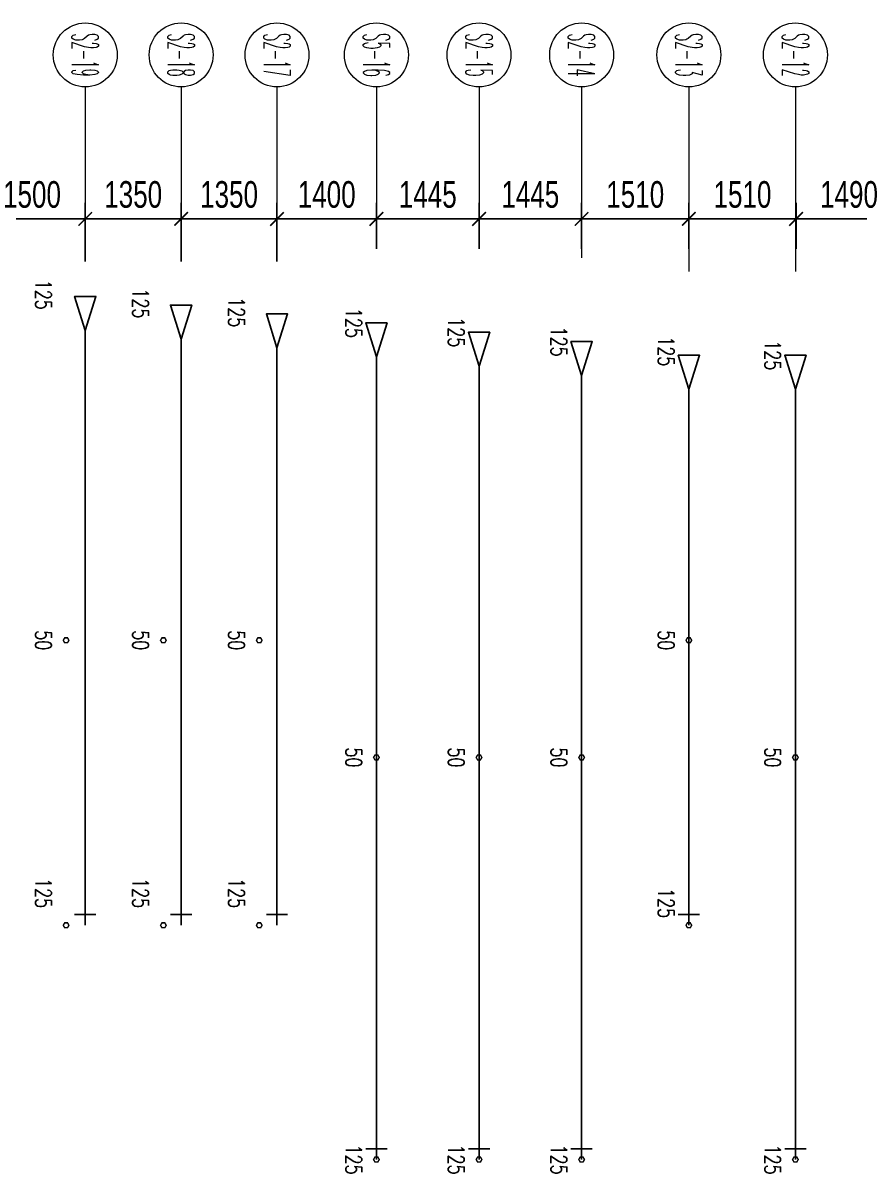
# Model space of a CAD drawing. Header units: millimetres. Extents: x 131629 to 589785, y -24154 to 45581.
# Drawn here: x 545023 to 556810, y 27610 to 43812 of the extents above; entities that cross this region are included whole.
import ezdxf
from ezdxf.enums import TextEntityAlignment as Align

# ---------------------------------------------------------------- set-up
doc = ezdxf.new("R2010")
doc.units = ezdxf.units.MM
doc.layers.get('0').update_dxf_attribs({"lineweight": 20})
doc.layers.get('Defpoints').update_dxf_attribs({"color": 151, "lineweight": 9})
doc.layers.add('ARES_TAG', color=3, linetype='Continuous')
doc.layers.add('NDC_S_TENDON', color=10, linetype='Continuous')
doc.layers.add('Current_plane_Column', color=7, linetype='Continuous', true_color=0x4b00ff)
for name, color, linetype, lineweight in [('NDC_S-ANNO', 7, 'Continuous', 20), ('NDC_S-TENDON', 6, 'Continuous', 35), ('NDC_S_DIM', 1, 'Continuous', 15), ('NDC_S_SYMBOL', 1, 'Continuous', 15)]:
    doc.layers.add(name, color=color, linetype=linetype, lineweight=lineweight)
doc.styles.add('ARES_ROMANS_0.36', font='romans.shx', dxfattribs={"width": 0.36, "bigfont": 'vns.shx'})
doc.styles.add('ARIAL', font='arial.ttf', dxfattribs={"width": 0.7})
doc.styles.add('NDC_ANNO', font='', dxfattribs={"width": 0.8})
doc.styles.get('NDC_ANNO').set_extended_font_data('Dotum')
doc.dimstyles.new('NDC_dim_150', dxfattribs={"dimscale": 150, "dimtxt": 2.5, "dimasz": 1.5, "dimexe": 1.5, "dimexo": 2.5, "dimgap": 1, "dimtad": 1, "dimdec": 0, "dimzin": 0, "dimdsep": 46, "dimtxsty": 'ARIAL', "dimblk": 'DIMMARK', "dimcen": 0.09, "dimdle": 1.2, "dimclrd": 1, "dimclre": 1, "dimclrt": 3, "dimadec": 0, "dimazin": 0, "dimtfac": 1, "dimtdec": 0, "dimtix": 1, "dimtofl": 0, "dimtmove": 0, "dimatfit": 3, "dimfxl": 4, "dimfxlon": 1, "dimtolj": 1, "dimtzin": 0, "dimarcsym": 0})

# ---------------------------------------------------------------- blocks, each defined once
blk = doc.blocks.new('*U1079')
at = {"layer": 'NDC_S_SYMBOL', "color": 3}
blk.add_line((-8425, 0), (-6016, 0), dxfattribs=at)
blk.add_circle((-8875, 0), 450, dxfattribs=at)
at = {"layer": 'NDC_S_TENDON'}
for p, q in [((-3837, 0), (-3144, 0)), ((-3144, 0), (2787, 0)), ((2787, 0), (5686, 0)), ((5686, 0), (6686, 0)), ((6536, -150), (6536, 150))]:
    blk.add_line(p, q, dxfattribs=at)
blk.add_lwpolyline([(-4357, 0), (-4837, 150), (-4837, -150), (-4357, 0), (-3837, 0)], dxfattribs=at)
at = {"layer": 'ARES_TAG', "style": 'ARES_ROMANS_0.36', "width": 0.36}
blk.add_attdef('S3', text='', height=375, dxfattribs=at).set_placement((-8875, 0), align=Align.MIDDLE_CENTER)
blk = doc.blocks.new('*U1080')
at = {"layer": 'NDC_S_SYMBOL', "color": 3}
blk.add_line((-8425, 0), (-5823, 0), dxfattribs=at)
blk.add_circle((-8875, 0), 450, dxfattribs=at)
at = {"layer": 'NDC_S_TENDON'}
for p, q in [((-3644, 0), (-3144, 0)), ((-3144, 0), (2787, 0)), ((2787, 0), (2386, 0)), ((2386, 0), (3386, 0)), ((3236, -150), (3236, 150))]:
    blk.add_line(p, q, dxfattribs=at)
blk.add_lwpolyline([(-4164, 0), (-4644, 150), (-4644, -150), (-4164, 0), (-3644, 0)], dxfattribs=at)
at = {"layer": 'ARES_TAG', "style": 'ARES_ROMANS_0.36', "width": 0.36}
blk.add_attdef('S3', text='', height=375, dxfattribs=at).set_placement((-8875, 0), align=Align.MIDDLE_CENTER)
blk = doc.blocks.new('*U1081')
at = {"layer": 'NDC_S_SYMBOL', "color": 3}
blk.add_line((-8425, 0), (-5823, 0), dxfattribs=at)
blk.add_circle((-8875, 0), 450, dxfattribs=at)
at = {"layer": 'NDC_S_TENDON'}
for p, q in [((-3644, 0), (-3144, 0)), ((-3144, 0), (2787, 0)), ((2787, 0), (5686, 0)), ((5686, 0), (6686, 0)), ((6536, -150), (6536, 150))]:
    blk.add_line(p, q, dxfattribs=at)
blk.add_lwpolyline([(-4164, 0), (-4644, 150), (-4644, -150), (-4164, 0), (-3644, 0)], dxfattribs=at)
at = {"layer": 'ARES_TAG', "style": 'ARES_ROMANS_0.36', "width": 0.36}
blk.add_attdef('S3', text='', height=375, dxfattribs=at).set_placement((-8875, 0), align=Align.MIDDLE_CENTER)
blk = doc.blocks.new('*U1074')
at = {"layer": 'NDC_S_SYMBOL', "color": 3}
blk.add_line((-8425, 0), (-6653, 0), dxfattribs=at)
blk.add_circle((-8875, 0), 450, dxfattribs=at)
at = {"layer": 'NDC_S_TENDON'}
for p, q in [((-4473, 0), (-3144, 0)), ((-3144, 0), (2787, 0)), ((2787, 0), (2386, 0)), ((2386, 0), (3386, 0)), ((3236, -150), (3236, 150))]:
    blk.add_line(p, q, dxfattribs=at)
blk.add_lwpolyline([(-4993, 0), (-5473, 150), (-5473, -150), (-4993, 0), (-4473, 0)], dxfattribs=at)
at = {"layer": 'ARES_TAG', "style": 'ARES_ROMANS_0.36', "width": 0.36}
blk.add_attdef('S3', text='', height=375, dxfattribs=at).set_placement((-8875, 0), align=Align.MIDDLE_CENTER)
blk = doc.blocks.new('*U1075')
at = {"layer": 'NDC_S_SYMBOL', "color": 3}
blk.add_line((-8425, 0), (-6530, 0), dxfattribs=at)
blk.add_circle((-8875, 0), 450, dxfattribs=at)
at = {"layer": 'NDC_S_TENDON'}
for p, q in [((-4350, 0), (-3144, 0)), ((-3144, 0), (2787, 0)), ((2787, 0), (2386, 0)), ((2386, 0), (3386, 0)), ((3236, -150), (3236, 150))]:
    blk.add_line(p, q, dxfattribs=at)
blk.add_lwpolyline([(-4870, 0), (-5350, 150), (-5350, -150), (-4870, 0), (-4350, 0)], dxfattribs=at)
at = {"layer": 'ARES_TAG', "style": 'ARES_ROMANS_0.36', "width": 0.36}
blk.add_attdef('S3', text='', height=375, dxfattribs=at).set_placement((-8875, 0), align=Align.MIDDLE_CENTER)
blk = doc.blocks.new('*U1076')
at = {"layer": 'NDC_S_SYMBOL', "color": 3}
blk.add_line((-8425, 0), (-6407, 0), dxfattribs=at)
blk.add_circle((-8875, 0), 450, dxfattribs=at)
at = {"layer": 'NDC_S_TENDON'}
for p, q in [((-4227, 0), (-3144, 0)), ((-3144, 0), (2787, 0)), ((2787, 0), (2386, 0)), ((2386, 0), (3386, 0)), ((3236, -150), (3236, 150))]:
    blk.add_line(p, q, dxfattribs=at)
blk.add_lwpolyline([(-4747, 0), (-5227, 150), (-5227, -150), (-4747, 0), (-4227, 0)], dxfattribs=at)
at = {"layer": 'ARES_TAG', "style": 'ARES_ROMANS_0.36', "width": 0.36}
blk.add_attdef('S3', text='', height=375, dxfattribs=at).set_placement((-8875, 0), align=Align.MIDDLE_CENTER)
blk = doc.blocks.new('*U1077')
at = {"layer": 'NDC_S_SYMBOL', "color": 3}
blk.add_line((-8425, 0), (-6280, 0), dxfattribs=at)
blk.add_circle((-8875, 0), 450, dxfattribs=at)
at = {"layer": 'NDC_S_TENDON'}
for p, q in [((-4100, 0), (-3144, 0)), ((-3144, 0), (2787, 0)), ((2787, 0), (5686, 0)), ((5686, 0), (6686, 0)), ((6536, -150), (6536, 150))]:
    blk.add_line(p, q, dxfattribs=at)
blk.add_lwpolyline([(-4620, 0), (-5100, 150), (-5100, -150), (-4620, 0), (-4100, 0)], dxfattribs=at)
at = {"layer": 'ARES_TAG', "style": 'ARES_ROMANS_0.36', "width": 0.36}
blk.add_attdef('S3', text='', height=375, dxfattribs=at).set_placement((-8875, 0), align=Align.MIDDLE_CENTER)
blk = doc.blocks.new('*U1078')
at = {"layer": 'NDC_S_SYMBOL', "color": 3}
blk.add_line((-8425, 0), (-6148, 0), dxfattribs=at)
blk.add_circle((-8875, 0), 450, dxfattribs=at)
at = {"layer": 'NDC_S_TENDON'}
for p, q in [((-3968, 0), (-3144, 0)), ((-3144, 0), (2787, 0)), ((2787, 0), (5686, 0)), ((5686, 0), (6686, 0)), ((6536, -150), (6536, 150))]:
    blk.add_line(p, q, dxfattribs=at)
blk.add_lwpolyline([(-4488, 0), (-4968, 150), (-4968, -150), (-4488, 0), (-3968, 0)], dxfattribs=at)
at = {"layer": 'ARES_TAG', "style": 'ARES_ROMANS_0.36', "width": 0.36}
blk.add_attdef('S3', text='', height=375, dxfattribs=at).set_placement((-8875, 0), align=Align.MIDDLE_CENTER)
blk = doc.blocks.new('TDY')
at = {"layer": 'NDC_S-TENDON', "linetype": 'Continuous'}
for points, elevation in [([(36920, 25615, 20, 20, 0), (36900, 25650, 20, 20, 0), (36860, 25650, 20, 20, 0), (36840, 25615, 20, 20, 0), (36860, 25580, 20, 20, 0), (36900, 25580, 20, 20, 0)], 2800), ([(36920, 25615, 20, 20, 0), (36900, 25650, 20, 20, 0), (36860, 25650, 20, 20, 0), (36840, 25615, 20, 20, 0), (36860, 25580, 20, 20, 0), (36900, 25580, 20, 20, 0)], 2800), ([(38290, 25615, 20, 20, 0), (38270, 25650, 20, 20, 0), (38230, 25650, 20, 20, 0), (38210, 25615, 20, 20, 0), (38230, 25580, 20, 20, 0), (38270, 25580, 20, 20, 0)], 2800), ([(38290, 25615, 20, 20, 0), (38270, 25650, 20, 20, 0), (38230, 25650, 20, 20, 0), (38210, 25615, 20, 20, 0), (38230, 25580, 20, 20, 0), (38270, 25580, 20, 20, 0)], 2800), ([(39640, 25615, 20, 20, 0), (39620, 25650, 20, 20, 0), (39580, 25650, 20, 20, 0), (39560, 25615, 20, 20, 0), (39580, 25580, 20, 20, 0), (39620, 25580, 20, 20, 0)], 2800), ([(39640, 25615, 20, 20, 0), (39620, 25650, 20, 20, 0), (39580, 25650, 20, 20, 0), (39560, 25615, 20, 20, 0), (39580, 25580, 20, 20, 0), (39620, 25580, 20, 20, 0)], 2800), ([(45690, 25615, 20, 20, 0), (45670, 25650, 20, 20, 0), (45630, 25650, 20, 20, 0), (45610, 25615, 20, 20, 0), (45630, 25580, 20, 20, 0), (45670, 25580, 20, 20, 0)], 2800), ([(45690, 25615, 20, 20, 0), (45670, 25650, 20, 20, 0), (45630, 25650, 20, 20, 0), (45610, 25615, 20, 20, 0), (45630, 25580, 20, 20, 0), (45670, 25580, 20, 20, 0)], 2800), ([(41290, 23965, 20, 20, 0), (41270, 24000, 20, 20, 0), (41230, 24000, 20, 20, 0), (41210, 23965, 20, 20, 0), (41230, 23930, 20, 20, 0), (41270, 23930, 20, 20, 0)], 2800), ([(41290, 23965, 20, 20, 0), (41270, 24000, 20, 20, 0), (41230, 24000, 20, 20, 0), (41210, 23965, 20, 20, 0), (41230, 23930, 20, 20, 0), (41270, 23930, 20, 20, 0)], 2800), ([(42735, 23965, 20, 20, 0), (42715, 24000, 20, 20, 0), (42675, 24000, 20, 20, 0), (42655, 23965, 20, 20, 0), (42675, 23930, 20, 20, 0), (42715, 23930, 20, 20, 0)], 2800), ([(42735, 23965, 20, 20, 0), (42715, 24000, 20, 20, 0), (42675, 24000, 20, 20, 0), (42655, 23965, 20, 20, 0), (42675, 23930, 20, 20, 0), (42715, 23930, 20, 20, 0)], 2800), ([(44180, 23965, 20, 20, 0), (44160, 24000, 20, 20, 0), (44120, 24000, 20, 20, 0), (44100, 23965, 20, 20, 0), (44120, 23930, 20, 20, 0), (44160, 23930, 20, 20, 0)], 2800), ([(44180, 23965, 20, 20, 0), (44160, 24000, 20, 20, 0), (44120, 24000, 20, 20, 0), (44100, 23965, 20, 20, 0), (44120, 23930, 20, 20, 0), (44160, 23930, 20, 20, 0)], 2800), ([(47190, 23965, 20, 20, 0), (47170, 24000, 20, 20, 0), (47130, 24000, 20, 20, 0), (47110, 23965, 20, 20, 0), (47130, 23930, 20, 20, 0), (47170, 23930, 20, 20, 0)], 2800), ([(47190, 23965, 20, 20, 0), (47170, 24000, 20, 20, 0), (47130, 24000, 20, 20, 0), (47110, 23965, 20, 20, 0), (47130, 23930, 20, 20, 0), (47170, 23930, 20, 20, 0)], 2800), ([(36920, 21600, 20, 20, 0), (36900, 21635, 20, 20, 0), (36860, 21635, 20, 20, 0), (36840, 21600, 20, 20, 0), (36860, 21565, 20, 20, 0), (36900, 21565, 20, 20, 0)], 2875), ([(36920, 21600, 20, 20, 0), (36900, 21635, 20, 20, 0), (36860, 21635, 20, 20, 0), (36840, 21600, 20, 20, 0), (36860, 21565, 20, 20, 0), (36900, 21565, 20, 20, 0)], 2875), ([(38290, 21600, 20, 20, 0), (38270, 21635, 20, 20, 0), (38230, 21635, 20, 20, 0), (38210, 21600, 20, 20, 0), (38230, 21565, 20, 20, 0), (38270, 21565, 20, 20, 0)], 2875), ([(38290, 21600, 20, 20, 0), (38270, 21635, 20, 20, 0), (38230, 21635, 20, 20, 0), (38210, 21600, 20, 20, 0), (38230, 21565, 20, 20, 0), (38270, 21565, 20, 20, 0)], 2875), ([(39640, 21600, 20, 20, 0), (39620, 21635, 20, 20, 0), (39580, 21635, 20, 20, 0), (39560, 21600, 20, 20, 0), (39580, 21565, 20, 20, 0), (39620, 21565, 20, 20, 0)], 2875), ([(39640, 21600, 20, 20, 0), (39620, 21635, 20, 20, 0), (39580, 21635, 20, 20, 0), (39560, 21600, 20, 20, 0), (39580, 21565, 20, 20, 0), (39620, 21565, 20, 20, 0)], 2875), ([(45690, 21600, 20, 20, 0), (45670, 21635, 20, 20, 0), (45630, 21635, 20, 20, 0), (45610, 21600, 20, 20, 0), (45630, 21565, 20, 20, 0), (45670, 21565, 20, 20, 0)], 2875), ([(45690, 21600, 20, 20, 0), (45670, 21635, 20, 20, 0), (45630, 21635, 20, 20, 0), (45610, 21600, 20, 20, 0), (45630, 21565, 20, 20, 0), (45670, 21565, 20, 20, 0)], 2875), ([(41290, 18300, 20, 20, 0), (41270, 18335, 20, 20, 0), (41230, 18335, 20, 20, 0), (41210, 18300, 20, 20, 0), (41230, 18265, 20, 20, 0), (41270, 18265, 20, 20, 0)], 2875), ([(41290, 18300, 20, 20, 0), (41270, 18335, 20, 20, 0), (41230, 18335, 20, 20, 0), (41210, 18300, 20, 20, 0), (41230, 18265, 20, 20, 0), (41270, 18265, 20, 20, 0)], 2875), ([(42735, 18300, 20, 20, 0), (42715, 18335, 20, 20, 0), (42675, 18335, 20, 20, 0), (42655, 18300, 20, 20, 0), (42675, 18265, 20, 20, 0), (42715, 18265, 20, 20, 0)], 2875), ([(42735, 18300, 20, 20, 0), (42715, 18335, 20, 20, 0), (42675, 18335, 20, 20, 0), (42655, 18300, 20, 20, 0), (42675, 18265, 20, 20, 0), (42715, 18265, 20, 20, 0)], 2875), ([(44180, 18300, 20, 20, 0), (44160, 18335, 20, 20, 0), (44120, 18335, 20, 20, 0), (44100, 18300, 20, 20, 0), (44120, 18265, 20, 20, 0), (44160, 18265, 20, 20, 0)], 2875), ([(44180, 18300, 20, 20, 0), (44160, 18335, 20, 20, 0), (44120, 18335, 20, 20, 0), (44100, 18300, 20, 20, 0), (44120, 18265, 20, 20, 0), (44160, 18265, 20, 20, 0)], 2875), ([(47190, 18300, 20, 20, 0), (47170, 18335, 20, 20, 0), (47130, 18335, 20, 20, 0), (47110, 18300, 20, 20, 0), (47130, 18265, 20, 20, 0), (47170, 18265, 20, 20, 0)], 2875), ([(47190, 18300, 20, 20, 0), (47170, 18335, 20, 20, 0), (47130, 18335, 20, 20, 0), (47110, 18300, 20, 20, 0), (47130, 18265, 20, 20, 0), (47170, 18265, 20, 20, 0)], 2875)]:
    blk.add_lwpolyline(points, format="xyseb", close=True, dxfattribs=dict(at, elevation=elevation))
ref = blk.add_blockref('*U1074', (37150, 24987, 52), dxfattribs=dict(rotation=270))
ref.add_attrib('S3', 'S2-19', dxfattribs={"layer": 'ARES_TAG', "height": 375, "rotation": 270, "style": 'ARES_ROMANS_0.36', "width": 0.36}).set_placement((37150, 33862, 52), align=Align.MIDDLE_CENTER)
ref = blk.add_blockref('*U1075', (38500, 24987, 52), dxfattribs=dict(rotation=270))
ref.add_attrib('S3', 'S2-18', dxfattribs={"layer": 'ARES_TAG', "height": 375, "rotation": 270, "style": 'ARES_ROMANS_0.36', "width": 0.36}).set_placement((38500, 33862, 52), align=Align.MIDDLE_CENTER)
ref = blk.add_blockref('*U1076', (39850, 24987, 54), dxfattribs=dict(rotation=270))
ref.add_attrib('S3', 'S2-17', dxfattribs={"layer": 'ARES_TAG', "height": 375, "rotation": 270, "style": 'ARES_ROMANS_0.36', "width": 0.36}).set_placement((39850, 33862, 54), align=Align.MIDDLE_CENTER)
ref = blk.add_blockref('*U1077', (41250, 24987, 2875), dxfattribs=dict(rotation=270))
ref.add_attrib('S3', 'S5-16', dxfattribs={"layer": 'ARES_TAG', "height": 375, "rotation": 270, "style": 'ARES_ROMANS_0.36', "width": 0.36}).set_placement((41250, 33862, 2875), align=Align.MIDDLE_CENTER)
ref = blk.add_blockref('*U1078', (42695, 24987, 2875), dxfattribs=dict(rotation=270))
ref.add_attrib('S3', 'S2-15', dxfattribs={"layer": 'ARES_TAG', "height": 375, "rotation": 270, "style": 'ARES_ROMANS_0.36', "width": 0.36}).set_placement((42695, 33862, 2875), align=Align.MIDDLE_CENTER)
ref = blk.add_blockref('*U1079', (44140, 24987, 2875), dxfattribs=dict(rotation=270))
ref.add_attrib('S3', 'S2-14', dxfattribs={"layer": 'ARES_TAG', "height": 375, "rotation": 270, "style": 'ARES_ROMANS_0.36', "width": 0.36}).set_placement((44140, 33862, 2875), align=Align.MIDDLE_CENTER)
ref = blk.add_blockref('*U1080', (45650, 24987, 2875), dxfattribs=dict(rotation=270))
ref.add_attrib('S3', 'S2-13', dxfattribs={"layer": 'ARES_TAG', "height": 375, "rotation": 270, "style": 'ARES_ROMANS_0.36', "width": 0.36}).set_placement((45650, 33862, 2875), align=Align.MIDDLE_CENTER)
ref = blk.add_blockref('*U1081', (47150, 24987, 2875), dxfattribs=dict(rotation=270))
ref.add_attrib('S3', 'S2-12', dxfattribs={"layer": 'ARES_TAG', "height": 375, "rotation": 270, "style": 'ARES_ROMANS_0.36', "width": 0.36}).set_placement((47150, 33862, 2875), align=Align.MIDDLE_CENTER)
at = {"layer": 'NDC_S-ANNO', "linetype": 'Continuous', "char_height": 225, "attachment_point": 5, "rotation": 270, "line_spacing_factor": 0.75, "style": 'NDC_ANNO'}
for s, insert in [('\\FSTANDARD.shx;125', (36560, 30484, -2)), ('\\FSTANDARD.shx;125', (37930, 30362, -2877)), ('\\FSTANDARD.shx;125', (39280, 30237, -2877)), ('\\FSTANDARD.shx;125', (40930, 30086)), ('\\FSTANDARD.shx;125', (42375, 29955, -2878)), ('\\FSTANDARD.shx;125', (43820, 29823, -2794)), ('\\FSTANDARD.shx;125', (45330, 29686, 2870)), ('\\FSTANDARD.shx;125', (46830, 29630, 2875)), ('\\FSTANDARD.shx;50', (36560, 25615, 2800)), ('\\FSTANDARD.shx;50', (37930, 25615, 2800)), ('\\FSTANDARD.shx;50', (39280, 25615, 2800)), ('\\FSTANDARD.shx;50', (45330, 25615, 2800)), ('\\FSTANDARD.shx;50', (40930, 23965, 2800)), ('\\FSTANDARD.shx;50', (42375, 23965, 2800)), ('\\FSTANDARD.shx;50', (43820, 23965, 2800)), ('\\FSTANDARD.shx;50', (46830, 23965, 2800)), ('\\FSTANDARD.shx;125', (36560, 22053, 2875)), ('\\FSTANDARD.shx;125', (37930, 22053, 2875)), ('\\FSTANDARD.shx;125', (39280, 22053, 2875)), ('\\FSTANDARD.shx;125', (45330, 21912, 2875)), ('\\FSTANDARD.shx;125', (40930, 18300, 2875)), ('\\FSTANDARD.shx;125', (42375, 18300, 2875)), ('\\FSTANDARD.shx;125', (43820, 18300, 2875)), ('\\FSTANDARD.shx;125', (46830, 18300, 2875))]:
    blk.add_mtext(s, dxfattribs=dict(at, insert=insert))
blk = doc.blocks.new('DIMMARK')
at = {"layer": 'NDC_S_DIM', "color": 1}
blk.add_line((-1.5, 0), (1, 0), dxfattribs=at)
at = {"layer": 'NDC_S_DIM', "color": 2, "const_width": 0.1}
blk.add_lwpolyline([(-0.424, -0.424), (0.424, 0.424)], dxfattribs=at)
blk = doc.blocks.new('*D1001')
at = {"layer": 'Defpoints', "color": 0, "ltscale": 100, "transparency": 16777216}
for p in [(545900, 41052), (544400, 37618, 60), (545900, 37618, 72)]:
    blk.add_point(p, dxfattribs=at)
at = {"layer": 'NDC_S_DIM', "color": 1, "lineweight": -2, "ltscale": 100, "transparency": 16777216}
for p, q in [((544400, 40453), (544400, 41277)), ((545900, 40453), (545900, 41277)), ((544625, 41052), (545675, 41052))]:
    blk.add_line(p, q, dxfattribs=at)
at = {"layer": 'NDC_S_DIM', "color": 1, "lineweight": -2, "ltscale": 100, "transparency": 16777216, "xscale": 225, "yscale": 225, "zscale": 225, "rotation": 180}
blk.add_blockref('DIMMARK', (544400, 41052), dxfattribs=at)
at = {"layer": 'NDC_S_DIM', "color": 1, "lineweight": -2, "ltscale": 100, "transparency": 16777216, "xscale": 225, "yscale": 225, "zscale": 225}
blk.add_blockref('DIMMARK', (545900, 41052), dxfattribs=at)
at = {"layer": 'NDC_S_DIM', "color": 3, "ltscale": 100, "transparency": 16777216, "insert": (545150, 41394), "char_height": 375, "attachment_point": 5, "style": 'ARIAL'}
blk.add_mtext('\\A1;1500', dxfattribs=at)
blk = doc.blocks.new('*D1002')
at = {"layer": 'Defpoints', "color": 0, "ltscale": 100, "transparency": 16777216}
for p in [(547250, 41052), (545900, 37618, 72), (547250, 37618, 72)]:
    blk.add_point(p, dxfattribs=at)
at = {"layer": 'NDC_S_DIM', "color": 1, "lineweight": -2, "ltscale": 100, "transparency": 16777216}
for p, q in [((545900, 40453), (545900, 41277)), ((547250, 40453), (547250, 41277)), ((546125, 41052), (547025, 41052))]:
    blk.add_line(p, q, dxfattribs=at)
at = {"layer": 'NDC_S_DIM', "color": 1, "lineweight": -2, "ltscale": 100, "transparency": 16777216, "xscale": 225, "yscale": 225, "zscale": 225, "rotation": 180}
blk.add_blockref('DIMMARK', (545900, 41052), dxfattribs=at)
at = {"layer": 'NDC_S_DIM', "color": 1, "lineweight": -2, "ltscale": 100, "transparency": 16777216, "xscale": 225, "yscale": 225, "zscale": 225}
blk.add_blockref('DIMMARK', (547250, 41052), dxfattribs=at)
at = {"layer": 'NDC_S_DIM', "color": 3, "ltscale": 100, "transparency": 16777216, "insert": (546575, 41394), "char_height": 375, "attachment_point": 5, "style": 'ARIAL'}
blk.add_mtext('\\A1;1350', dxfattribs=at)
blk = doc.blocks.new('*D1003')
at = {"layer": 'Defpoints', "color": 0, "ltscale": 100, "transparency": 16777216}
for p in [(548600, 41052), (547250, 37618, 72), (548600, 37618, 74)]:
    blk.add_point(p, dxfattribs=at)
at = {"layer": 'NDC_S_DIM', "color": 1, "lineweight": -2, "ltscale": 100, "transparency": 16777216}
for p, q in [((547250, 40453), (547250, 41277)), ((548600, 40453), (548600, 41277)), ((547475, 41052), (548375, 41052))]:
    blk.add_line(p, q, dxfattribs=at)
at = {"layer": 'NDC_S_DIM', "color": 1, "lineweight": -2, "ltscale": 100, "transparency": 16777216, "xscale": 225, "yscale": 225, "zscale": 225, "rotation": 180}
blk.add_blockref('DIMMARK', (547250, 41052), dxfattribs=at)
at = {"layer": 'NDC_S_DIM', "color": 1, "lineweight": -2, "ltscale": 100, "transparency": 16777216, "xscale": 225, "yscale": 225, "zscale": 225}
blk.add_blockref('DIMMARK', (548600, 41052), dxfattribs=at)
at = {"layer": 'NDC_S_DIM', "color": 3, "ltscale": 100, "transparency": 16777216, "insert": (547925, 41394), "char_height": 375, "attachment_point": 5, "style": 'ARIAL'}
blk.add_mtext('\\A1;1350', dxfattribs=at)
blk = doc.blocks.new('*D1004')
at = {"layer": 'Defpoints', "color": 0, "ltscale": 100, "transparency": 16777216}
for p in [(550000, 41052), (548600, 37618, 74), (550000, 37618, 2875)]:
    blk.add_point(p, dxfattribs=at)
at = {"layer": 'NDC_S_DIM', "color": 1, "lineweight": -2, "ltscale": 100, "transparency": 16777216}
for p, q in [((548600, 40453), (548600, 41277)), ((550000, 40629), (550000, 41277)), ((548825, 41052), (549775, 41052))]:
    blk.add_line(p, q, dxfattribs=at)
at = {"layer": 'NDC_S_DIM', "color": 1, "lineweight": -2, "ltscale": 100, "transparency": 16777216, "xscale": 225, "yscale": 225, "zscale": 225, "rotation": 180}
blk.add_blockref('DIMMARK', (548600, 41052), dxfattribs=at)
at = {"layer": 'NDC_S_DIM', "color": 1, "lineweight": -2, "ltscale": 100, "transparency": 16777216, "xscale": 225, "yscale": 225, "zscale": 225}
blk.add_blockref('DIMMARK', (550000, 41052), dxfattribs=at)
at = {"layer": 'NDC_S_DIM', "color": 3, "ltscale": 100, "transparency": 16777216, "insert": (549300, 41394), "char_height": 375, "attachment_point": 5, "style": 'ARIAL'}
blk.add_mtext('\\A1;1400', dxfattribs=at)
blk = doc.blocks.new('*D1005')
at = {"layer": 'Defpoints', "color": 0, "ltscale": 100, "transparency": 16777216}
for p in [(551445, 41052), (550000, 37618, 2875), (551445, 37618, 2875)]:
    blk.add_point(p, dxfattribs=at)
at = {"layer": 'NDC_S_DIM', "color": 1, "lineweight": -2, "ltscale": 100, "transparency": 16777216}
for p, q in [((550000, 40629), (550000, 41277)), ((551445, 40629), (551445, 41277)), ((550225, 41052), (551220, 41052))]:
    blk.add_line(p, q, dxfattribs=at)
at = {"layer": 'NDC_S_DIM', "color": 1, "lineweight": -2, "ltscale": 100, "transparency": 16777216, "xscale": 225, "yscale": 225, "zscale": 225, "rotation": 180}
blk.add_blockref('DIMMARK', (550000, 41052), dxfattribs=at)
at = {"layer": 'NDC_S_DIM', "color": 1, "lineweight": -2, "ltscale": 100, "transparency": 16777216, "xscale": 225, "yscale": 225, "zscale": 225}
blk.add_blockref('DIMMARK', (551445, 41052), dxfattribs=at)
at = {"layer": 'NDC_S_DIM', "color": 3, "ltscale": 100, "transparency": 16777216, "insert": (550723, 41394), "char_height": 375, "attachment_point": 5, "style": 'ARIAL'}
blk.add_mtext('\\A1;1445', dxfattribs=at)
blk = doc.blocks.new('*D1006')
at = {"layer": 'Defpoints', "color": 0, "ltscale": 100, "transparency": 16777216}
for p in [(552890, 41052), (551445, 37618, 2875), (552890, 37618, 2875)]:
    blk.add_point(p, dxfattribs=at)
at = {"layer": 'NDC_S_DIM', "color": 1, "lineweight": -2, "ltscale": 100, "transparency": 16777216}
for p, q in [((551445, 40629), (551445, 41277)), ((552890, 40629), (552890, 41277)), ((551670, 41052), (552665, 41052))]:
    blk.add_line(p, q, dxfattribs=at)
at = {"layer": 'NDC_S_DIM', "color": 1, "lineweight": -2, "ltscale": 100, "transparency": 16777216, "xscale": 225, "yscale": 225, "zscale": 225, "rotation": 180}
blk.add_blockref('DIMMARK', (551445, 41052), dxfattribs=at)
at = {"layer": 'NDC_S_DIM', "color": 1, "lineweight": -2, "ltscale": 100, "transparency": 16777216, "xscale": 225, "yscale": 225, "zscale": 225}
blk.add_blockref('DIMMARK', (552890, 41052), dxfattribs=at)
at = {"layer": 'NDC_S_DIM', "color": 3, "ltscale": 100, "transparency": 16777216, "insert": (552167, 41394), "char_height": 375, "attachment_point": 5, "style": 'ARIAL'}
blk.add_mtext('\\A1;1445', dxfattribs=at)
blk = doc.blocks.new('*D1007')
at = {"layer": 'Defpoints', "color": 0, "ltscale": 100, "transparency": 16777216}
for p in [(554400, 41052), (552890, 37618, 2875), (554400, 37618, 2875)]:
    blk.add_point(p, dxfattribs=at)
at = {"layer": 'NDC_S_DIM', "color": 1, "lineweight": -2, "ltscale": 100, "transparency": 16777216}
for p, q in [((552890, 40629), (552890, 41277)), ((554400, 40629), (554400, 41277)), ((553115, 41052), (554175, 41052))]:
    blk.add_line(p, q, dxfattribs=at)
at = {"layer": 'NDC_S_DIM', "color": 1, "lineweight": -2, "ltscale": 100, "transparency": 16777216, "xscale": 225, "yscale": 225, "zscale": 225, "rotation": 180}
blk.add_blockref('DIMMARK', (552890, 41052), dxfattribs=at)
at = {"layer": 'NDC_S_DIM', "color": 1, "lineweight": -2, "ltscale": 100, "transparency": 16777216, "xscale": 225, "yscale": 225, "zscale": 225}
blk.add_blockref('DIMMARK', (554400, 41052), dxfattribs=at)
at = {"layer": 'NDC_S_DIM', "color": 3, "ltscale": 100, "transparency": 16777216, "insert": (553645, 41394), "char_height": 375, "attachment_point": 5, "style": 'ARIAL'}
blk.add_mtext('\\A1;1510', dxfattribs=at)
blk = doc.blocks.new('*D1008')
at = {"layer": 'Defpoints', "color": 0, "ltscale": 100, "transparency": 16777216}
for p in [(555910, 41052), (554400, 37618, 2875), (555910, 37618, 2875)]:
    blk.add_point(p, dxfattribs=at)
at = {"layer": 'NDC_S_DIM', "color": 1, "lineweight": -2, "ltscale": 100, "transparency": 16777216}
for p, q in [((554400, 40629), (554400, 41277)), ((555910, 40629), (555910, 41277)), ((554625, 41052), (555685, 41052))]:
    blk.add_line(p, q, dxfattribs=at)
at = {"layer": 'NDC_S_DIM', "color": 1, "lineweight": -2, "ltscale": 100, "transparency": 16777216, "xscale": 225, "yscale": 225, "zscale": 225, "rotation": 180}
blk.add_blockref('DIMMARK', (554400, 41052), dxfattribs=at)
at = {"layer": 'NDC_S_DIM', "color": 1, "lineweight": -2, "ltscale": 100, "transparency": 16777216, "xscale": 225, "yscale": 225, "zscale": 225}
blk.add_blockref('DIMMARK', (555910, 41052), dxfattribs=at)
at = {"layer": 'NDC_S_DIM', "color": 3, "ltscale": 100, "transparency": 16777216, "insert": (555155, 41394), "char_height": 375, "attachment_point": 5, "style": 'ARIAL'}
blk.add_mtext('\\A1;1510', dxfattribs=at)
blk = doc.blocks.new('*D1009')
at = {"layer": 'Defpoints', "color": 0, "ltscale": 100, "transparency": 16777216}
for p in [(557400, 41052), (555910, 37618, 2875), (557400, 37618, 2875)]:
    blk.add_point(p, dxfattribs=at)
at = {"layer": 'NDC_S_DIM', "color": 1, "lineweight": -2, "ltscale": 100, "transparency": 16777216}
for p, q in [((555910, 40629), (555910, 41277)), ((557400, 40629), (557400, 41277)), ((556135, 41052), (557175, 41052))]:
    blk.add_line(p, q, dxfattribs=at)
at = {"layer": 'NDC_S_DIM', "color": 1, "lineweight": -2, "ltscale": 100, "transparency": 16777216, "xscale": 225, "yscale": 225, "zscale": 225, "rotation": 180}
blk.add_blockref('DIMMARK', (555910, 41052), dxfattribs=at)
at = {"layer": 'NDC_S_DIM', "color": 1, "lineweight": -2, "ltscale": 100, "transparency": 16777216, "xscale": 225, "yscale": 225, "zscale": 225}
blk.add_blockref('DIMMARK', (557400, 41052), dxfattribs=at)
at = {"layer": 'NDC_S_DIM', "color": 3, "ltscale": 100, "transparency": 16777216, "insert": (556655, 41394), "char_height": 375, "attachment_point": 5, "style": 'ARIAL'}
blk.add_mtext('\\A1;1490', dxfattribs=at)

msp = doc.modelspace()

# ---------------------------------------------------------------- block references
at = {"layer": 'Current_plane_Column'}
msp.add_blockref('TDY', (508750, 9500), dxfattribs=at)

# ---------------------------------------------------------------- dimensions: what is measured, and where the dimension line sits
at = {"layer": 'NDC_S_DIM', "ltscale": 100}
for base, p1, p2, picture, middle in [((545899.6, 41052.4), (544399.6, 37617.7, 60.5), (545899.6, 37617.7, 71.7), '*D1001', (545149.6, 41393.9)), ((547250, 41052.4), (545899.6, 37617.7, 71.7), (547250, 37617.7, 71.6), '*D1002', (546574.8, 41394)), ((548600, 41052.4), (547250, 37617.7, 71.6), (548600, 37617.7, 73.8), '*D1003', (547925, 41394)), ((550000, 41052.4), (548600, 37617.7, 73.8), (550000, 37617.7, 2875), '*D1004', (549300, 41393.9)), ((551445, 41052.4), (550000, 37617.7, 2875), (551445, 37617.7, 2875), '*D1005', (550722.5, 41393.9)), ((552890, 41052.4), (551445, 37617.7, 2875), (552890, 37617.7, 2875), '*D1006', (552167.5, 41393.9)), ((554400, 41052.4), (552890, 37617.7, 2875), (554400, 37617.7, 2875), '*D1007', (553645, 41393.9)), ((555910, 41052.4), (554400, 37617.7, 2875), (555910, 37617.7, 2875), '*D1008', (555155, 41393.9)), ((557400, 41052.4), (555910, 37617.7, 2875), (557400, 37617.7, 2875), '*D1009', (556655, 41393.9))]:
    dim = msp.add_linear_dim(base=base, p1=p1, p2=p2, dimstyle='NDC_dim_150', override={"dimtmove": 1}, dxfattribs=at)
    dim.commit()
    dim.dimension.update_dxf_attribs({"geometry": picture, "text_midpoint": middle})

doc.saveas('drawing.dxf')
